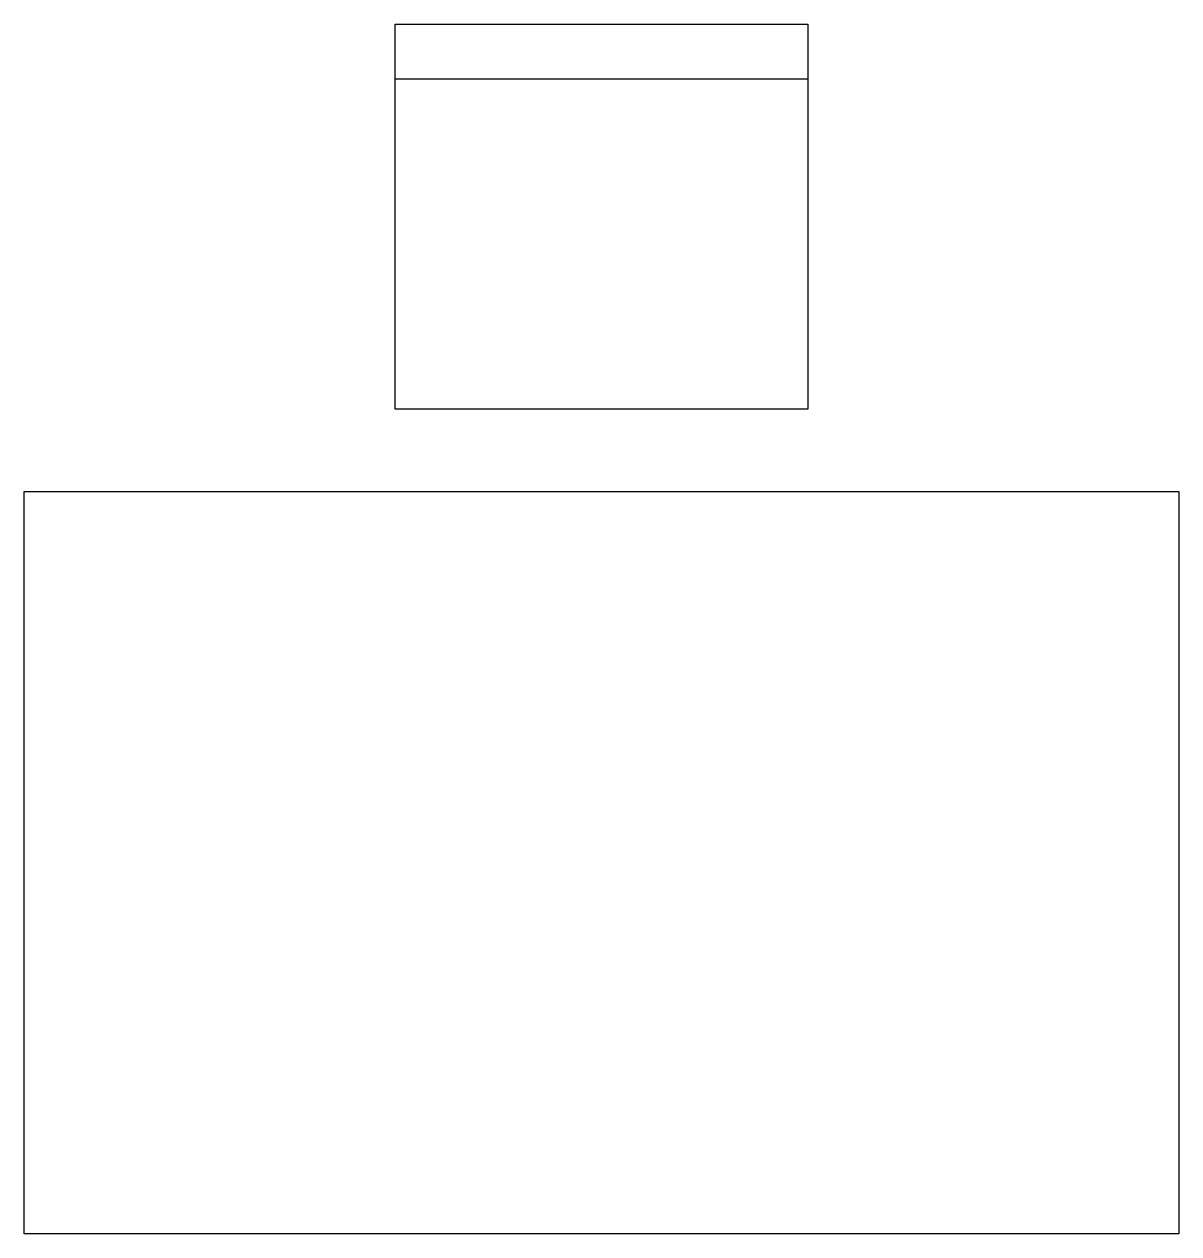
# Model space of a CAD drawing. Extents: x 293 to 399, y 1599 to 1710.
import ezdxf

# ---------------------------------------------------------------- set-up
doc = ezdxf.new("R2010")
doc.units = 0
doc.header["$LTSCALE"] = 30
doc.header["$MEASUREMENT"] = 0
doc.layers.get('0').update_dxf_attribs({"linetype": 'CONTINUOUS'})

msp = doc.modelspace()

# ---------------------------------------------------------------- linework, layer by layer
at = {"linetype": 'Continuous'}
for p, q in [((326.94, 1674.96), (326.94, 1710.4)), ((326.94, 1710.4), (364.92, 1710.4)), ((364.92, 1710.4), (364.92, 1674.96)), ((364.92, 1705.34), (326.94, 1705.34)), ((364.92, 1674.96), (326.94, 1674.96)), ((292.77, 1667.36), (399.09, 1667.36)), ((292.77, 1599.01), (292.77, 1667.36)), ((399.09, 1667.36), (399.09, 1599.01)), ((399.09, 1599.01), (292.77, 1599.01))]:
    msp.add_line(p, q, dxfattribs=at)

doc.saveas('drawing.dxf')
